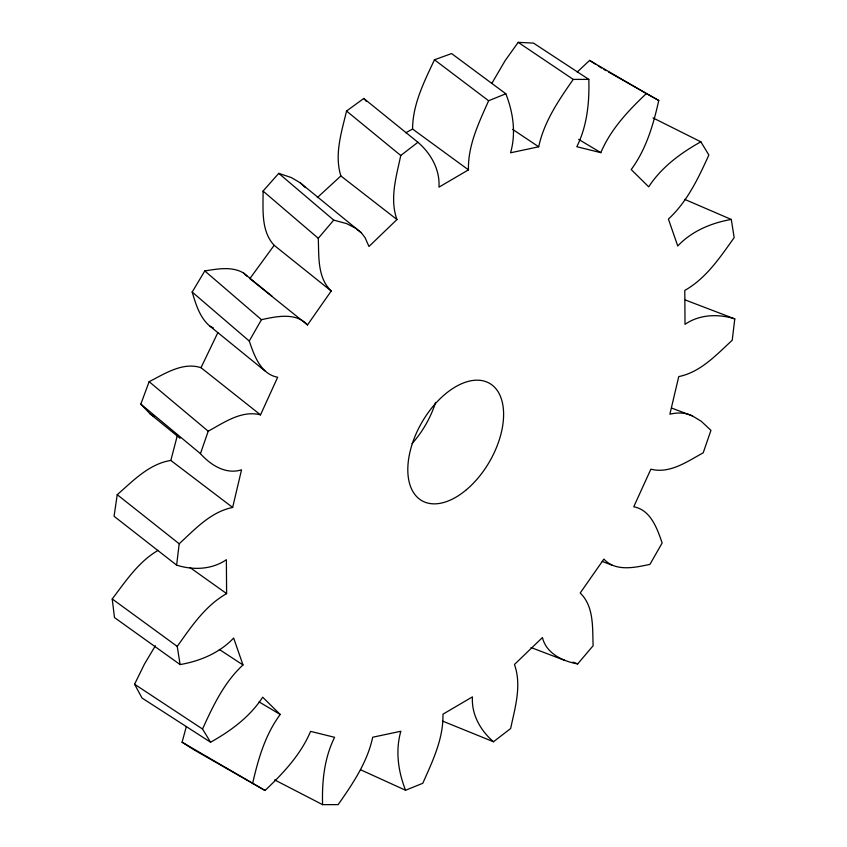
<?xml version="1.0" encoding="UTF-8"?>
<svg xmlns="http://www.w3.org/2000/svg" width="847" height="847" viewBox="0 0 847 847"><rect width="100%" height="100%" fill="white"/><g stroke="black" fill="none" stroke-linecap="round" stroke-linejoin="round"><path stroke-width="1.27" d="M671.756 408.116L692.602 416.015L701.274 421.298L710.951 430.371L703.19 452.838C687.468 461.371 669.808 474.098 650.877 469.174L633.747 506.781C650.803 509.926 657.23 528.708 662.142 543.001L649.945 564.367C635.091 567.532 615.631 571.99 603.911 559.084L580.184 593.027C594.234 606.441 592.381 628.04 593.122 645.732L577.686 663.921C562.821 661.285 546.315 653.577 542.429 637.558L514.447 664.493C521.964 685.35 514.997 707.817 510.646 728.536L493.483 741.75C480.535 730.622 471.281 714.37 472.446 696.88L442.949 714.18C443.563 738.69 432.468 761.432 422.791 783.284L405.575 790.251C398.217 771.617 395.21 750.77 400.843 731.247L372.701 737.229C367.386 762.332 352.606 783.951 338.154 804.618L322.591 804.65C321.892 781.739 324.232 758.097 334.597 737.313L310.595 731.374C300.77 754.635 283.142 773.375 265.026 790.473L182.094 742.205L186.34 726.525M491.906 83.271L505.183 60.539L518.216 42.35L533.504 43.102L588.813 79.385C589.512 102.296 587.172 125.928 576.807 146.722L600.809 152.651C610.634 129.39 628.262 110.661 646.367 93.562L658.775 100.475C653.333 124.71 646.187 149.337 631.195 169.559L648.717 186.838C661.433 167.208 680.681 153.063 700.84 141.809L708.865 155.001C698.436 177.976 687.288 201.692 668.41 219.066L677.748 245.99C691.798 231.072 711.385 222.877 731.3 219.458L734.169 237.615C720.236 257.17 706.218 278.324 684.789 290.415L685.022 324.337C699.558 314.311 718.351 313.676 734.783 318.896L732.221 340.25C716.509 354.692 700.628 372.182 678.754 376.587L669.871 414.204C677.494 412.394 685.477 412.362 692.602 416.015M588.813 79.385L573.25 79.406C558.798 100.073 544.018 121.703 538.692 146.796L510.561 152.788C516.194 133.254 513.187 112.407 505.828 93.784L488.613 100.751C478.936 122.603 467.83 145.345 468.455 169.855L438.958 187.155C440.112 169.665 430.869 153.413 417.92 142.275L400.758 155.499C396.407 176.218 389.429 198.674 396.957 219.532L368.974 246.477L365.068 237.658L361.341 232.787L300.05 182.687L291.294 177.552L278.758 173.36L263.057 191.073C263.269 209.156 260.728 230.882 274.163 245.312L331.219 291.008L307.493 324.941C295.772 312.035 276.313 316.503 261.458 319.668L249.262 341.034C254.174 355.327 260.601 374.109 277.657 377.254L260.516 414.861C241.596 409.937 223.936 422.653 208.214 431.197L200.443 453.653C210.522 465.003 225.821 474.818 241.533 469.831L232.65 507.448C210.776 511.842 194.895 529.343 179.183 543.785L176.621 565.14C193.042 570.349 211.845 569.713 226.371 559.698L226.615 593.62C205.186 605.711 191.168 626.865 177.235 646.409L180.104 664.567C200.019 661.147 219.595 652.963 233.656 638.035L242.994 664.959C224.116 682.343 212.968 706.059 202.539 729.034L210.564 742.216C230.723 730.972 249.971 716.827 262.676 697.197L280.209 714.466C265.217 734.698 258.07 759.325 252.618 783.56M405.777 132.757L412.574 129.04C412.68 104.329 424.209 81.619 434.469 59.788L451.578 53.562L505.828 93.784M232.65 507.448L170.829 460.44C149.083 463.86 133.032 480.895 117.235 494.69L114.07 516.278L176.621 565.14M417.92 142.275L363.797 98.453L346.55 111.031C341.595 131.984 334.142 154.514 340.875 175.954L396.957 219.532M170.829 460.44L177.404 435.231M180.062 438.291L150.067 413.844L140.835 404.125L149.136 381.669C164.773 373.781 182.666 361.733 201.004 367.693L260.516 414.861M201.004 367.693L217.838 332.649M210.564 742.216L142.052 698.055L134.567 684.238L144.477 664.037L155.393 645.742M264.899 370.88L209.897 326.169C199.754 317.646 195.858 304.264 192.174 292.056L204.794 270.945C217.372 268.944 231.792 266.127 243.438 272.925L272.099 296.27M274.163 245.312L249.844 278.631L307.493 324.941M180.104 664.567L114.483 617.558L112.217 598.956C125.631 581.349 138.527 561.646 158.156 550.328M331.219 291.008C317.17 277.594 319.012 255.995 318.281 238.293L333.718 220.114L346.592 223.608L355.645 228.203L361.341 232.787M577.199 72.037L589.597 60.423L646.367 93.562M317.297 197.605L340.875 175.954M572.837 662.121L577.686 663.921M685.308 299.986L734.783 318.896M602.302 561.466L611.862 565.108M531.016 647.532L564.811 660.427M493.483 741.75L442.43 721.03M684.736 199.394L731.3 219.458M213.38 327.905L209.897 326.169M405.575 790.251L360.526 769.743M653.016 117.902L700.84 141.809M322.591 804.65L274.682 779.907M603.858 69.369L606.145 70.661M608.442 71.953L658.775 100.475M265.026 790.473L194.079 749.86L182.094 742.205M259.066 701.888L280.209 714.466M578.617 139.374L600.809 152.651M589.597 60.423L596.119 64.594M598.3 65.992L601.571 68.078M219.288 649.437L242.994 664.959M202.539 729.034L134.567 684.238M512.657 129.369L538.692 146.796M518.216 42.35L573.25 79.406M150.067 413.844L154.249 416.745M226.615 593.62L190.141 567.649M412.574 129.04L468.455 169.855M177.235 646.409L112.217 598.956M434.469 59.788L488.613 100.751M179.183 543.785L117.235 494.69M346.55 111.031L400.758 155.499M200.443 453.653L140.835 404.125M208.214 431.197L149.136 381.669M278.758 173.36L333.718 220.114M263.057 191.073L318.281 238.293M249.262 341.034L192.174 292.056M204.794 270.945L261.458 319.668M243.438 272.925L247.091 276.186M300.05 182.687L305.502 187.642M363.797 98.453L366.211 101.248M435.591 402.378A67.739 39.11 -60 0 1 412.076 443.584M465.659 490.371A67.739 39.11 -60 0 0 491.302 384.453A67.739 39.11 -60 0 0 410.149 451.229A67.739 39.11 -60 0 0 465.659 490.371"/></g></svg>
